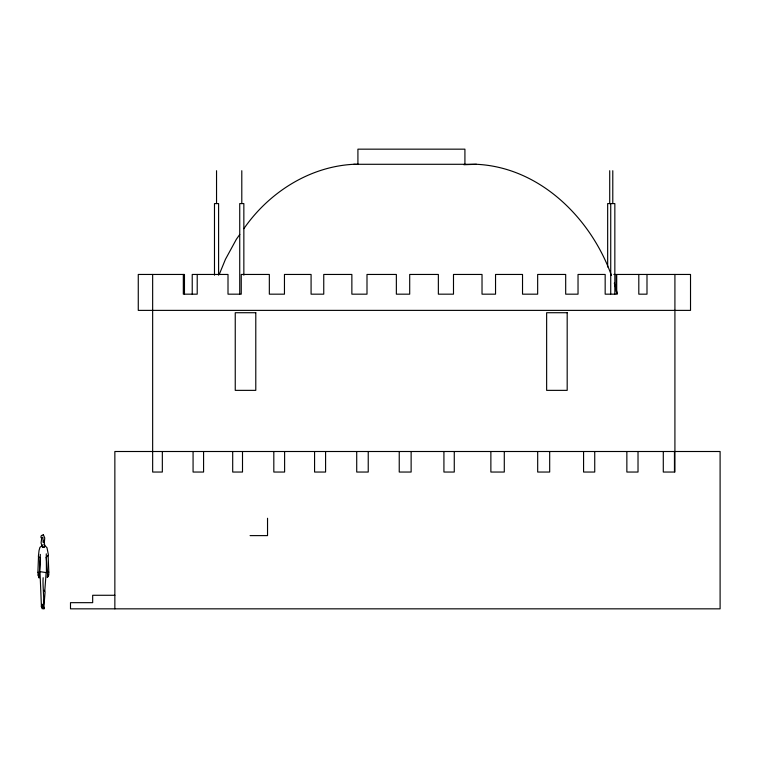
<?xml version="1.0" encoding="UTF-8"?>
<svg xmlns="http://www.w3.org/2000/svg" width="758" height="758" viewBox="0 0 758 758"><rect width="100%" height="100%" fill="white"/><g stroke="black" fill="none" stroke-linecap="round" stroke-linejoin="round"><path stroke-width="1.14" d="M40.326 554.411L39.823 571.627L46.456 572.641L46.276 553.833M46.219 557.272L47.546 571.958L48.796 572.119L48.758 574.763L47.347 577.397L48.408 574.896M41.368 606.457C42.126 600.175 44.807 609.261 42.164 608.74L41.368 606.457L42.221 604.6L43.263 605.585L43.377 608.56M48.654 575.095L48.161 576.639M38.506 556.58L37.9 572.271L39.34 572.489L40.259 557.983L38.383 556.467L39.046 550.507L39.909 547.39L43.263 544.661M38.071 572.281L37.995 574.839L39.075 577.767M44.779 590.956L46.162 572.432M43.623 606.608L44.343 608.134L44.163 608.835L43.159 608.74M43.613 542.529L44.125 540.198L43.197 542.434L42.836 537.28L41.775 537.536L41.065 542.974L42.533 547.304C45.452 548.602 44.76 543.704 44.021 542.34M47.612 571.92L47.299 577.245M219.242 274.443L225.448 259.312L236.392 239.244L239.784 234.449M41.434 606.732L42.476 605.566L43.291 606.845M44.305 543.031L44.731 537.896L43.253 534.561L43.32 535.091L41.368 535.508L40.866 537.1L41.358 538.028M243.849 228.708C268.739 192.655 309.454 166.485 353.796 164.287L476.45 164.287C539.791 167.272 590.994 218.114 611.45 275.524M41.396 605.746L39.985 571.598M44.39 547.001L42.713 547.058L41.747 546.025M43.424 608.049L44.343 608.134M463.877 164.723L476.45 164.287M613.838 274.453L616.178 274.453L616.178 291.849M250.074 535.612L267.536 535.612L267.536 518.254M114.856 595.276L92.675 595.276L92.675 602.667L70.494 602.667L70.494 608.835L720.1 608.835L720.1 451.503L114.856 451.503L114.856 608.835M46.266 557.282L48.474 555.216L46.996 547.74L44.618 545.343M353.796 164.287L358.373 164.448M43.907 606.694L45.082 592.064L44.362 590.302M43.121 607.395C44.722 600.431 42.467 586.701 43.149 577.719M48.796 572.119L48.124 555.576M614.302 283.104L617.467 293.971M39.227 572.461L39.113 577.871L38.298 575.17M674.914 274.453L674.914 472.044M674.459 451.503L674.459 472.044L663.288 472.044L663.288 451.503M646.991 274.453L646.991 294.17L638.805 294.17L638.805 274.453M638.018 451.503L638.018 472.044L626.857 472.044L626.857 451.503M614.842 293.952L614.842 203.58L607.66 203.58L607.66 266.958M612.786 170.711L612.786 203.58M610.73 203.58L610.73 293.952M609.716 170.711L609.716 203.58M594.736 451.503L594.736 472.044L583.575 472.044L583.575 451.503M549.683 451.503L549.683 472.044L537.687 472.044L537.687 451.503M504.288 451.503L504.288 472.044L490.871 472.044L490.871 451.503M464.919 164.514L464.919 149.165L357.918 149.165L357.918 164.514M454.269 451.503L454.269 472.044L443.923 472.044L443.923 451.503M411.13 451.503L411.13 472.044L399.239 472.044L399.239 451.503M368.236 451.503L368.236 472.044L356.715 472.044L356.715 451.503M325.589 451.503L325.589 472.044L314.57 472.044L314.57 451.503M284.61 451.503L284.61 472.044L273.818 472.044L273.818 451.503M243.849 275.173L243.849 203.58L239.736 203.58L239.736 293.952M242.503 451.503L242.503 472.044L232.697 472.044L232.697 451.503M241.793 170.711L241.793 203.58M218.598 275.173L218.598 203.58L214.486 203.58L214.486 275.173M216.542 170.711L216.542 203.58M203.58 451.503L203.58 472.044L193.072 472.044L193.072 451.503M197.213 274.453L197.213 294.17L183.322 294.17L183.322 274.453M192.229 294.17L192.229 274.453L228.006 274.453L228.006 294.17L241.252 294.17L241.252 274.453L269.336 274.453L269.336 294.17L284.458 294.17L284.458 274.453L311.083 274.453L311.083 294.17L323.751 294.17L323.751 274.453L351.864 274.453L351.864 294.17L366.995 294.17L366.995 274.453L396.358 274.453L396.358 294.17L409.699 294.17L409.699 274.453L438.361 274.453L438.361 294.17L453.492 294.17L453.492 274.453L482.022 274.453L482.022 294.17L495.543 294.17L495.543 274.453L522.527 274.453L522.527 294.17L537.659 294.17L537.659 274.453L565.686 274.453L565.686 294.17L578.032 294.17L578.032 274.453L605.168 274.453L605.168 294.17L616.709 294.17L616.709 274.453L690.519 274.453L690.519 310.382L138.269 310.382L138.269 274.453L184.469 274.453L184.469 294.17M162.335 451.503L162.335 472.044L152.652 472.044L152.652 274.453M255.787 312.722L235.245 312.722L235.245 390.361L255.787 390.361L255.787 312.722M567.183 312.722L546.641 312.722L546.641 390.361L567.183 390.361L567.183 312.722"/></g></svg>
